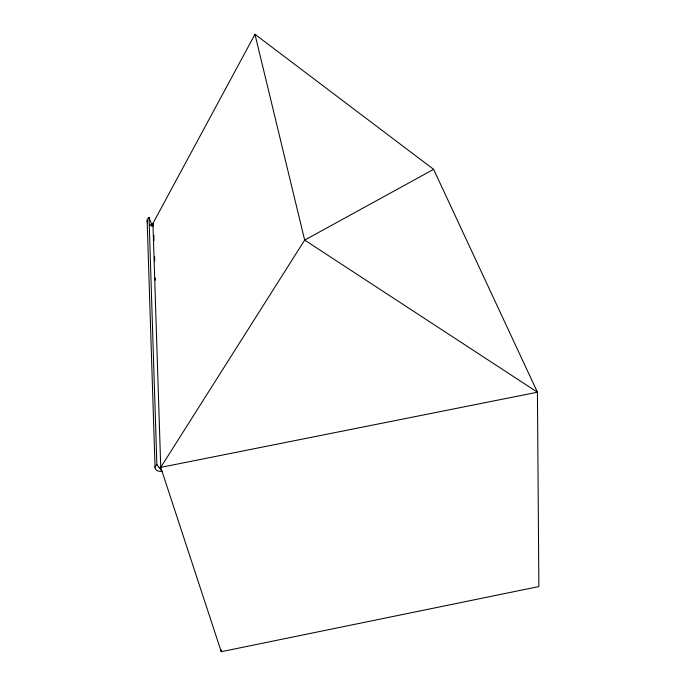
<?xml version="1.0" encoding="UTF-8"?>
<svg xmlns="http://www.w3.org/2000/svg" width="686" height="686" viewBox="0 0 686 686"><rect width="100%" height="100%" fill="white"/><g stroke="black" fill="none" stroke-linecap="round" stroke-linejoin="round"><path stroke-width="1.03" d="M254.969 34.3L152.927 223.413L160.738 467.38L221.235 651.7L538.862 586.564L537.43 392.212L433.612 169.339L254.969 34.3L304.67 240.1L537.43 392.212L159.255 467.672M160.738 467.38L304.67 240.1L433.612 169.339M149.445 224.588A5.402 4.502 3.7 0 0 152.069 225.42L153.475 225.394M156.862 464.576L162.007 471.222A5.694 4.005 -4.3 0 1 155.713 469.43A5.694 4.005 -4.3 0 1 156.862 464.576L149.025 217.436L152.069 225.42M221.064 649.565L221.235 651.7M153.818 235.324L154.007 240.657M154.564 256.675L154.71 260.946M155.302 278.019L155.379 280.154M147.138 220.472L155.053 467.449M147.644 222.779A5.402 4.502 3.7 0 1 149.025 217.436M153.295 225.128A1.235 0.643 -14.4 0 1 152.258 225.66A1.235 0.643 -14.4 0 1 151.203 225.531M151.186 224.879A1.235 0.643 -14.4 0 1 153.27 224.476M153.295 225.763A2.092 1.089 -14.4 0 1 151.743 226.174M151.186 224.245A2.092 1.089 -14.4 0 1 153.235 223.85"/></g></svg>
